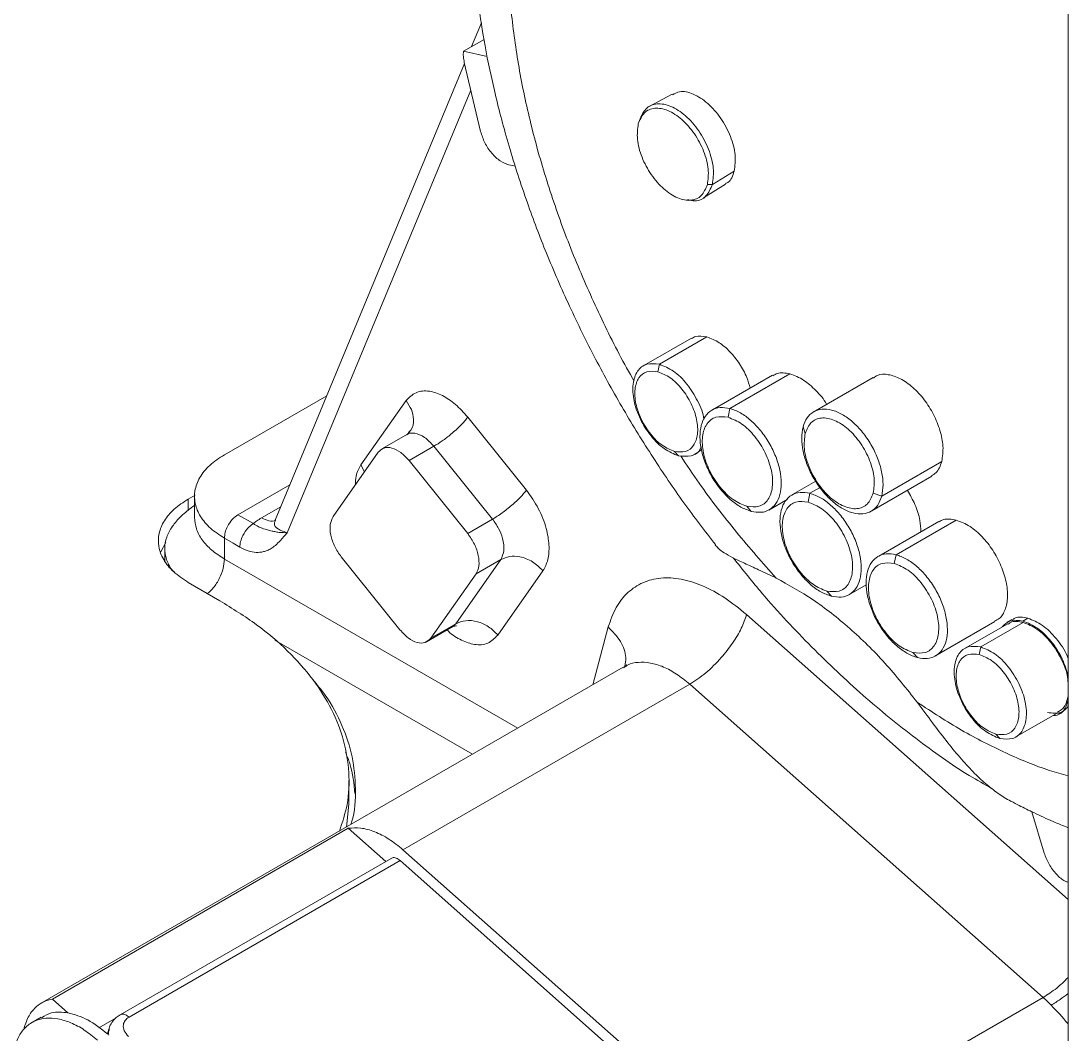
# Model space of a CAD drawing. Header units: millimetres. Extents: x 169 to 14583, y -399 to 10804.
# Drawn here: x 1877.9 to 2041.9, y 7714 to 7872.7 of the extents above; entities that cross this region are included whole.
import ezdxf

# ---------------------------------------------------------------- set-up
doc = ezdxf.new("R2010")
doc.units = ezdxf.units.MM
doc.header["$LTSCALE"] = 35

msp = doc.modelspace()

# ---------------------------------------------------------------- linework, layer by layer
at = {"color": 7, "linetype": 'Continuous', "lineweight": 18}
for p, q in [((2041.877, 7290.161), (2041.877, 8375.283)), ((1950.028, 7872.411), (1948.481, 7868.678)), ((1950.445, 7869.811), (1947.219, 7867.949)), ((1947.219, 7867.949), (1950.955, 7867.152)), ((1947.397, 7866.06), (1917.748, 7794.518)), ((1947.362, 7866.206), (1949.914, 7855.388)), ((1919.651, 7792.543), (1948.384, 7861.875)), ((1979.891, 7861.24), (1976.308, 7859.313)), ((1974.599, 7856.584), (1974.801, 7857.128)), ((1975.288, 7858.293), (1975.061, 7857.69)), ((1954.349, 7850.161), (1955.383, 7849.941)), ((1989.615, 7849.191), (1986.198, 7847.097)), ((1984.804, 7844.985), (1988.262, 7847.122)), ((1986.198, 7847.097), (1985.41, 7847.069)), ((1981.811, 7844.677), (1982.404, 7844.576)), ((1982.913, 7823.025), (1975.488, 7818.739)), ((1977.906, 7818.925), (1985.331, 7823.211)), ((1977.676, 7817.749), (1977.906, 7818.925)), ((1995.616, 7817.221), (1986.211, 7811.792)), ((1988.932, 7812), (1998.336, 7817.43)), ((2011.36, 7816.866), (2001.955, 7811.437)), ((1909.805, 7804.758), (1925.824, 7814.005)), ((1938.243, 7813.234), (1931.172, 7803.173)), ((1988.663, 7810.629), (1988.932, 7812)), ((1957.088, 7799.22), (1947.902, 7810.647)), ((1938.468, 7807.976), (1934.578, 7805.731)), ((1938.481, 7807.956), (1938.361, 7807.86)), ((1938.627, 7808.254), (1938.78, 7808.41)), ((2000.393, 7809.117), (2000.727, 7808.101)), ((1933.88, 7805.139), (1926.809, 7795.078)), ((1942.599, 7806.09), (1938.71, 7803.845)), ((1951.785, 7794.664), (1942.599, 7806.09)), ((1980.893, 7804.599), (1980.275, 7805.285)), ((1983.311, 7804.785), (1984.497, 7805.469)), ((1931.172, 7803.173), (1931.744, 7802.099)), ((1947.895, 7792.418), (1938.71, 7803.845)), ((2012.705, 7798.281), (2022.109, 7803.71)), ((2011.142, 7795.961), (2020.547, 7801.39)), ((1920.043, 7800.055), (1911.926, 7795.369)), ((2002.381, 7800.61), (1998.741, 7798.508)), ((1905.207, 7798.429), (1904.148, 7797.817)), ((1905.118, 7798.226), (1905.118, 7794.96)), ((2001.192, 7797.346), (2001.461, 7798.717)), ((2001.461, 7798.717), (2003.052, 7799.636)), ((2011.38, 7798.725), (2012.705, 7798.281)), ((1904.148, 7797.817), (1904.148, 7796.061)), ((1905.118, 7796.828), (1904.855, 7796.65)), ((1918.617, 7796.615), (1915.606, 7794.877)), ((1992.292, 7795.884), (1991.57, 7796.684)), ((1995.012, 7796.093), (1997.895, 7797.757)), ((1911.926, 7795.369), (1914.345, 7793.973)), ((1917.736, 7794.489), (1917.763, 7794.469)), ((1951.785, 7794.664), (1947.895, 7792.418)), ((2021.633, 7794.323), (2012.229, 7788.894)), ((2014.949, 7789.103), (2024.354, 7794.532)), ((1909.805, 7791.695), (1909.805, 7788.429)), ((1900.625, 7791.02), (1899.849, 7789.556)), ((1900.461, 7790.068), (1900.461, 7788.138)), ((1909.805, 7788.429), (1955.717, 7761.924)), ((1928.103, 7788.754), (1937.289, 7777.327)), ((1946.008, 7778.279), (1953.079, 7788.339)), ((1953.079, 7788.339), (1949.19, 7786.094)), ((2014.68, 7787.731), (2014.949, 7789.103)), ((1952.605, 7776.511), (1959.676, 7786.572)), ((1942.119, 7776.033), (1949.19, 7786.094)), ((1904.148, 7784.755), (1909.098, 7781.897)), ((2004.821, 7782.601), (2004.1, 7783.401)), ((2007.541, 7782.81), (2010.296, 7784.4)), ((2041.877, 7735.109), (1991.553, 7779.732)), ((2021.029, 7773.195), (2030.434, 7778.625)), ((2028.211, 7774.652), (2034.858, 7778.489)), ((2033.095, 7778.97), (2032.317, 7778.521)), ((2035.589, 7779.162), (2034.811, 7778.713)), ((1941.42, 7775.442), (1945.309, 7777.687)), ((1946.008, 7778.279), (1942.119, 7776.033)), ((1945.296, 7777.707), (1946.008, 7778.279)), ((1967.468, 7768.708), (1969.903, 7777.796)), ((2032.44, 7778.303), (2025.793, 7774.466)), ((1917.696, 7775.709), (1948.645, 7757.842)), ((2018.309, 7772.987), (2017.588, 7773.787)), ((2027.981, 7773.476), (2028.211, 7774.652)), ((1972.248, 7771.468), (1881.031, 7718.809)), ((1972.284, 7771.407), (1972.441, 7771.509)), ((1982.652, 7768.819), (1937.751, 7742.898)), ((1982.652, 7768.819), (2037.976, 7719.763)), ((2041.877, 7765.579), (2041.769, 7765.104)), ((2033.616, 7760.512), (2040.262, 7764.349)), ((2040.385, 7764.131), (2041.162, 7764.58)), ((2031.197, 7760.326), (2030.579, 7761.012)), ((1929.307, 7750.057), (1929.307, 7753.731)), ((1929.307, 7750.057), (1928.896, 7746.441)), ((2036.222, 7748.847), (2038.144, 7742.378)), ((1882.884, 7719.517), (1929.199, 7746.254)), ((1929.199, 7746.254), (1935.061, 7741.056)), ((1993.075, 7693.842), (1937.751, 7742.898)), ((1935.906, 7741.544), (1893.48, 7717.051)), ((1937.293, 7741.19), (1894.867, 7716.698)), ((1992.617, 7692.134), (1937.293, 7741.19)), ((1882.884, 7719.517), (1885.314, 7717.362)), ((1993.075, 7693.842), (2037.976, 7719.763)), ((1881.136, 7716.677), (1879.51, 7715.738)), ((1892.84, 7716.584), (1890.135, 7715.023)), ((1891.72, 7714.81), (1891.516, 7714.046))]:
    msp.add_line(p, q, dxfattribs=at)
at = {"color": 7, "linetype": 'Continuous', "lineweight": 18, "flags": 128}
msp.add_lwpolyline([(1909.805, 7791.695), (1911.16, 7790.913), (1912.224, 7790.298)], dxfattribs=at)
at = {"color": 7, "linetype": 'Continuous', "lineweight": 18}
for points, knots in [([(1954.18, 7886.81), (1954.194, 7884.028), (1954.222, 7878.504), (1955.132, 7869.834), (1956.657, 7861.052), (1958.841, 7852.161), (1961.653, 7843.217), (1965.059, 7834.264), (1969.097, 7825.433), (1972.098, 7819.422), (1973.865, 7816.466), (1973.958, 7816.311)], [0, 0, 0, 0, 0.1279083, 0.2539709, 0.378054, 0.5010446, 0.6241222, 0.7471229, 0.870203, 0.9931917, 1, 1, 1, 1]), ([(1948.815, 7881.926), (1948.825, 7881.801), (1948.987, 7879.693), (1949.516, 7875.332), (1950.583, 7868.59), (1952.166, 7861.104), (1954.341, 7852.893), (1957.041, 7844.532), (1960.223, 7836.143), (1963.783, 7827.956), (1967.821, 7819.771), (1972.203, 7811.852), (1976.837, 7804.345), (1981.62, 7797.248), (1985.015, 7792.844), (1986.683, 7790.68)], [0, 0, 0, 0, 0.0041062, 0.0695558, 0.1421176, 0.2217858, 0.3085012, 0.4022617, 0.4857909, 0.5742215, 0.6637587, 0.7511563, 0.83644, 0.9196339, 1, 1, 1, 1]), ([(1947.219, 7867.949), (1947.205, 7867.676), (1947.179, 7867.129), (1947.301, 7866.514), (1947.362, 7866.206)], [0, 0, 0, 0, 0.4993818, 1, 1, 1, 1]), ([(1979.96, 7861.111), (1980.311, 7861.321), (1981.196, 7861.851), (1983.207, 7861.377), (1985.507, 7859.926), (1987.599, 7857.524), (1989.134, 7854.646), (1989.933, 7851.629), (1989.721, 7850.004), (1989.615, 7849.191)], [0, 0, 0, 0, 0.0986557, 0.2488776, 0.3991022, 0.5493241, 0.6995487, 0.8497484, 1, 1, 1, 1]), ([(1985.41, 7847.069), (1985.512, 7847.852), (1985.716, 7849.416), (1984.948, 7852.32), (1983.468, 7855.093), (1981.46, 7857.395), (1979.224, 7858.828), (1977.12, 7859.209), (1975.405, 7858.491), (1974.868, 7857.22), (1974.599, 7856.584)], [0, 0, 0, 0, 0.124997, 0.2499976, 0.3749954, 0.4999961, 0.6249939, 0.7499947, 0.8749591, 1, 1, 1, 1]), ([(1974.599, 7856.584), (1974.497, 7855.802), (1974.294, 7854.237), (1975.061, 7851.334), (1976.541, 7848.56), (1978.549, 7846.258), (1980.785, 7844.825), (1982.889, 7844.444), (1984.604, 7845.162), (1985.141, 7846.434), (1985.41, 7847.069)], [0, 0, 0, 0, 0.124997, 0.2499976, 0.3749954, 0.4999961, 0.6249939, 0.7499947, 0.8749591, 1, 1, 1, 1]), ([(1949.914, 7855.388), (1950.105, 7854.787), (1950.487, 7853.585), (1951.614, 7851.926), (1952.976, 7850.652), (1953.891, 7850.325), (1954.349, 7850.161)], [0, 0, 0, 0, 0.249988, 0.4999878, 0.7498732, 1, 1, 1, 1]), ([(1989.615, 7849.191), (1989.377, 7848.464), (1989.08, 7847.558), (1988.349, 7847.283), (1988.205, 7847.229)], [0, 0, 0, 0, 0.8028263, 1, 1, 1, 1]), ([(1982.367, 7844.721), (1982.744, 7844.627), (1983.862, 7844.349), (1985.346, 7845.113), (1985.914, 7846.436), (1986.198, 7847.097)], [0, 0, 0, 0, 0.2027836, 0.6013918, 1, 1, 1, 1]), ([(1985.331, 7823.211), (1984.703, 7823.324), (1983.8, 7823.487), (1983.155, 7823.07), (1982.959, 7822.944)], [0, 0, 0, 0, 0.6960302, 1, 1, 1, 1]), ([(1992.101, 7815.192), (1991.947, 7815.745), (1991.587, 7817.043), (1990.476, 7819.051), (1988.985, 7820.944), (1987.195, 7822.498), (1985.977, 7822.964), (1985.331, 7823.211)], [0, 0, 0, 0, 0.15282217, 0.35809907, 0.56337598, 0.76865288, 1, 1, 1, 1]), ([(1977.676, 7817.749), (1977.075, 7817.815), (1975.875, 7817.947), (1974.588, 7816.93), (1973.972, 7815.137), (1974.101, 7812.79), (1974.992, 7810.245), (1976.47, 7807.905), (1978.353, 7806.06), (1979.634, 7805.543), (1980.275, 7805.285)], [0, 0, 0, 0, 0.125051, 0.2500067, 0.3750076, 0.5000048, 0.6250057, 0.7500029, 0.8750037, 1, 1, 1, 1]), ([(1980.275, 7805.285), (1980.876, 7805.219), (1982.076, 7805.087), (1983.363, 7806.104), (1983.979, 7807.897), (1983.85, 7810.244), (1982.959, 7812.79), (1981.481, 7815.129), (1979.598, 7816.974), (1978.317, 7817.491), (1977.676, 7817.749)], [0, 0, 0, 0, 0.12505099, 0.25000665, 0.37500758, 0.5000048, 0.62500573, 0.75000294, 0.87500367, 1, 1, 1, 1]), ([(1984.86, 7810.271), (1984.859, 7810.293), (1984.809, 7811.191), (1983.921, 7813.254), (1982.295, 7815.904), (1980.112, 7818.044), (1978.642, 7818.631), (1977.906, 7818.925)], [0, 0, 0, 0, 0.00623, 0.2546725, 0.503115, 0.7515575, 1, 1, 1, 1]), ([(1998.336, 7817.43), (1997.63, 7817.557), (1996.614, 7817.74), (1995.888, 7817.272), (1995.668, 7817.129)], [0, 0, 0, 0, 0.6960292, 1, 1, 1, 1]), ([(2004.086, 7812.667), (2004.082, 7812.676), (2003.648, 7813.492), (2002.412, 7814.862), (2000.443, 7816.633), (1999.066, 7817.154), (1998.336, 7817.43)], [0, 0, 0, 0, 0.0034429, 0.3221372, 0.6408315, 1, 1, 1, 1]), ([(2022.109, 7803.71), (2022.224, 7804.484), (2022.441, 7805.945), (2021.911, 7808.566), (2020.892, 7811.095), (2019.401, 7813.451), (2017.594, 7815.4), (2015.627, 7816.776), (2013.714, 7817.4), (2012.239, 7817.401), (2011.613, 7816.927), (2011.414, 7816.776)], [0, 0, 0, 0, 0.1310939, 0.2474149, 0.363736, 0.4800571, 0.5963781, 0.7126992, 0.8290203, 0.9453413, 1, 1, 1, 1]), ([(1947.902, 7810.647), (1947.274, 7811.346), (1946.017, 7812.746), (1943.911, 7814.135), (1941.754, 7814.858), (1939.684, 7814.694), (1938.723, 7813.721), (1938.243, 7813.234)], [0, 0, 0, 0, 0.1867533, 0.3735952, 0.5603225, 0.7801874, 1, 1, 1, 1]), ([(1938.78, 7808.41), (1938.851, 7808.476), (1939.343, 7808.942), (1939.466, 7810.209), (1939.185, 7811.841), (1938.557, 7812.77), (1938.243, 7813.234)], [0, 0, 0, 0, 0.0609201, 0.425428, 0.712714, 1, 1, 1, 1]), ([(1947.902, 7810.647), (1947.576, 7810.239), (1946.924, 7809.424), (1945.396, 7808.051), (1943.884, 7806.884), (1943.027, 7806.355), (1942.599, 7806.09)], [0, 0, 0, 0, 0.279619, 0.5592379, 0.779619, 1, 1, 1, 1]), ([(1988.663, 7810.629), (1987.991, 7810.703), (1986.647, 7810.851), (1985.208, 7809.712), (1984.519, 7807.707), (1984.663, 7805.081), (1985.66, 7802.233), (1987.313, 7799.615), (1989.421, 7797.551), (1990.854, 7796.973), (1991.57, 7796.684)], [0, 0, 0, 0, 0.1250456, 0.2500059, 0.3750068, 0.5000043, 0.6250051, 0.7500026, 0.8750033, 1, 1, 1, 1]), ([(1991.57, 7796.684), (1992.242, 7796.61), (1993.586, 7796.462), (1995.025, 7797.601), (1995.715, 7799.606), (1995.57, 7802.232), (1994.573, 7805.08), (1992.92, 7807.698), (1990.813, 7809.762), (1989.38, 7810.34), (1988.663, 7810.629)], [0, 0, 0, 0, 0.1250456, 0.2500059, 0.3750068, 0.5000043, 0.6250051, 0.7500026, 0.8750033, 1, 1, 1, 1]), ([(2011.38, 7798.725), (2011.481, 7799.496), (2011.682, 7801.038), (2010.924, 7803.899), (2009.467, 7806.632), (2007.488, 7808.9), (2005.285, 7810.312), (2003.211, 7810.688), (2001.522, 7809.979), (2000.992, 7808.727), (2000.727, 7808.101)], [0, 0, 0, 0, 0.1250456, 0.2500059, 0.3750068, 0.5000043, 0.6250051, 0.7500026, 0.8750033, 1, 1, 1, 1]), ([(1938.798, 7808.318), (1938.765, 7808.273), (1938.67, 7808.143), (1938.46, 7808.002), (1938.322, 7807.91)], [0, 0, 0, 0, 0.3450891, 1, 1, 1, 1]), ([(1942.599, 7806.09), (1942.115, 7806.605), (1941.146, 7807.635), (1939.691, 7808.167), (1938.782, 7808.209), (1938.503, 7807.975), (1938.481, 7807.956)], [0, 0, 0, 0, 0.34995882, 0.69991764, 0.97573689, 1, 1, 1, 1]), ([(2000.727, 7808.101), (2000.627, 7807.33), (2000.426, 7805.788), (2001.183, 7802.927), (2002.641, 7800.194), (2004.62, 7797.926), (2006.823, 7796.514), (2008.897, 7796.138), (2010.586, 7796.847), (2011.116, 7798.099), (2011.38, 7798.725)], [0, 0, 0, 0, 0.1250456, 0.2500059, 0.3750068, 0.5000043, 0.6250051, 0.7500026, 0.8750033, 1, 1, 1, 1]), ([(1909.805, 7791.695), (1909.028, 7792.204), (1907.475, 7793.223), (1905.949, 7795.076), (1905.115, 7797.058), (1905.058, 7799.136), (1905.826, 7801.194), (1907.372, 7803.152), (1908.994, 7804.223), (1909.805, 7804.758)], [0, 0, 0, 0, 0.14001211, 0.28002423, 0.42003634, 0.56004845, 0.70669897, 0.85334948, 1, 1, 1, 1]), ([(1938.71, 7803.845), (1938.282, 7804.305), (1937.426, 7805.224), (1936.005, 7805.909), (1934.716, 7805.95), (1934.159, 7805.41), (1933.88, 7805.139)], [0, 0, 0, 0, 0.249988, 0.4999878, 0.7498732, 1, 1, 1, 1]), ([(1980.893, 7804.599), (1981.57, 7804.535), (1982.925, 7804.405), (1984.138, 7805.101), (1984.389, 7805.896), (1984.423, 7806.003)], [0, 0, 0, 0, 0.46384157, 0.92768313, 1, 1, 1, 1]), ([(1981.236, 7804.599), (1982.195, 7803.155), (1984.951, 7799), (1989.926, 7792.531), (1994.085, 7787.808), (1996.165, 7785.446)], [0, 0, 0, 0, 0.21029787, 0.60498796, 1, 1, 1, 1]), ([(1931.172, 7803.173), (1930.859, 7802.63), (1930.365, 7801.772), (1930.329, 7800.526), (1930.316, 7800.067)], [0, 0, 0, 0, 0.6323981, 1, 1, 1, 1]), ([(2020.493, 7801.48), (2020.743, 7801.613), (2021.524, 7802.028), (2021.872, 7803.029), (2022.109, 7803.71)], [0, 0, 0, 0, 0.3198983, 1, 1, 1, 1]), ([(1959.676, 7786.572), (1959.968, 7787.129), (1960.552, 7788.243), (1960.702, 7790.588), (1960.249, 7793.341), (1959.072, 7796.41), (1957.749, 7798.283), (1957.088, 7799.22)], [0, 0, 0, 0, 0.1867533, 0.3735952, 0.5603225, 0.7801874, 1, 1, 1, 1]), ([(2018.85, 7792.716), (2018.82, 7793.296), (2018.751, 7794.647), (2018.012, 7796.944), (2017.138, 7798.461), (2016.723, 7799.182)], [0, 0, 0, 0, 0.282623, 0.65899, 1, 1, 1, 1]), ([(1904.148, 7797.817), (1903.371, 7797.308), (1901.818, 7796.289), (1900.292, 7794.436), (1899.458, 7792.454), (1899.401, 7790.376), (1900.17, 7788.318), (1901.715, 7786.36), (1903.337, 7785.29), (1904.148, 7784.755)], [0, 0, 0, 0, 0.1400121, 0.2800242, 0.4200363, 0.5600485, 0.706699, 0.8533495, 1, 1, 1, 1]), ([(1904.855, 7796.65), (1904.226, 7796.155), (1902.951, 7795.153), (1901.567, 7793.542), (1900.679, 7791.852), (1900.36, 7790.116), (1900.669, 7788.409), (1901.247, 7787.104), (1901.887, 7786.448), (1902.043, 7786.288)], [0, 0, 0, 0, 0.1523613, 0.3092046, 0.4702276, 0.6292701, 0.7884679, 0.9483211, 1, 1, 1, 1]), ([(2001.192, 7797.346), (2000.52, 7797.42), (1999.177, 7797.568), (1997.737, 7796.429), (1997.048, 7794.424), (1997.193, 7791.798), (1998.189, 7788.95), (1999.842, 7786.332), (2001.95, 7784.268), (2003.383, 7783.69), (2004.1, 7783.401)], [0, 0, 0, 0, 0.1250456, 0.2500059, 0.3750068, 0.5000043, 0.6250051, 0.7500026, 0.8750033, 1, 1, 1, 1]), ([(2004.1, 7783.401), (2004.772, 7783.327), (2006.115, 7783.179), (2007.555, 7784.318), (2008.244, 7786.323), (2008.099, 7788.949), (2007.103, 7791.797), (2005.449, 7794.415), (2003.342, 7796.479), (2001.909, 7797.057), (2001.192, 7797.346)], [0, 0, 0, 0, 0.1250456, 0.2500059, 0.3750068, 0.5000043, 0.6250051, 0.7500026, 0.8750033, 1, 1, 1, 1]), ([(1909.805, 7788.429), (1909.106, 7788.881), (1907.708, 7789.784), (1906.254, 7791.406), (1905.297, 7793.143), (1905.179, 7794.351), (1905.12, 7794.953)], [0, 0, 0, 0, 0.2502535, 0.500507, 0.75076051, 1, 1, 1, 1]), ([(1911.926, 7795.369), (1911.615, 7795.143), (1910.992, 7794.692), (1910.295, 7793.633), (1909.879, 7792.585), (1909.829, 7791.992), (1909.805, 7791.695)], [0, 0, 0, 0, 0.279619, 0.5592379, 0.779619, 1, 1, 1, 1]), ([(1915.606, 7794.877), (1915.349, 7794.719), (1914.888, 7794.436), (1914.512, 7794.115), (1914.345, 7793.973)], [0, 0, 0, 0, 0.5585203, 1, 1, 1, 1]), ([(1915.606, 7794.877), (1915.998, 7794.701), (1916.782, 7794.349), (1917.555, 7794.331), (1917.841, 7794.514), (1917.856, 7794.524)], [0, 0, 0, 0, 0.4865278, 0.9730555, 1, 1, 1, 1]), ([(1926.809, 7795.078), (1926.625, 7794.69), (1926.257, 7793.914), (1926.374, 7792.206), (1926.983, 7790.366), (1927.73, 7789.291), (1928.103, 7788.754)], [0, 0, 0, 0, 0.249988, 0.4999878, 0.7498732, 1, 1, 1, 1]), ([(2024.354, 7794.532), (2023.647, 7794.659), (2022.632, 7794.843), (2021.905, 7794.374), (2021.685, 7794.231)], [0, 0, 0, 0, 0.6960292, 1, 1, 1, 1]), ([(1914.345, 7793.973), (1914.045, 7793.756), (1913.419, 7793.305), (1912.708, 7792.232), (1912.294, 7791.168), (1912.247, 7790.581), (1912.224, 7790.298)], [0, 0, 0, 0, 0.2702614, 0.5624295, 0.7897365, 1, 1, 1, 1]), ([(1914.345, 7793.973), (1914.599, 7793.802), (1915.088, 7793.473), (1915.909, 7793.136), (1916.455, 7793.029), (1916.888, 7792.908), (1917.278, 7792.808), (1917.812, 7792.683), (1918.578, 7792.562), (1919.263, 7792.55), (1919.651, 7792.543)], [0, 0, 0, 0, 0.1032289, 0.1987095, 0.3894989, 0.4735578, 0.5855318, 0.7182451, 0.840286, 1, 1, 1, 1]), ([(1919.651, 7792.543), (1919.122, 7792.718), (1918.083, 7793.06), (1917.479, 7793.798), (1917.736, 7794.326), (1917.817, 7794.491)], [0, 0, 0, 0, 0.4164495, 0.8175776, 1, 1, 1, 1]), ([(1953.079, 7788.339), (1953.28, 7788.78), (1953.684, 7789.662), (1953.445, 7791.509), (1952.782, 7793.258), (1952.117, 7794.195), (1951.785, 7794.664)], [0, 0, 0, 0, 0.279619, 0.5592379, 0.779619, 1, 1, 1, 1]), ([(2030.382, 7778.716), (2030.63, 7778.825), (2031.367, 7779.148), (2032.103, 7780.458), (2032.496, 7782.446), (2032.267, 7784.847), (2031.464, 7787.388), (2030.153, 7789.85), (2028.461, 7791.983), (2026.451, 7793.73), (2025.08, 7794.254), (2024.354, 7794.532)], [0, 0, 0, 0, 0.0588102, 0.1746204, 0.2904307, 0.4062409, 0.5220511, 0.6378614, 0.7536716, 0.8694818, 1, 1, 1, 1]), ([(1912.224, 7790.298), (1912.655, 7790.081), (1913.529, 7789.641), (1914.795, 7789.419), (1915.779, 7789.509), (1916.536, 7789.763), (1917.155, 7790.083), (1917.857, 7790.603), (1918.706, 7791.434), (1919.301, 7792.133), (1919.651, 7792.543)], [0, 0, 0, 0, 0.1319449, 0.2676326, 0.4066822, 0.4791472, 0.563175, 0.6680454, 0.8053361, 1, 1, 1, 1]), ([(1949.19, 7786.094), (1949.374, 7786.482), (1949.742, 7787.258), (1949.625, 7788.966), (1949.016, 7790.807), (1948.269, 7791.881), (1947.895, 7792.418)], [0, 0, 0, 0, 0.249988, 0.4999878, 0.7498732, 1, 1, 1, 1]), ([(1996.165, 7785.446), (1995.235, 7785.893), (1993.494, 7786.731), (1991.216, 7787.758), (1989.385, 7788.629), (1988.02, 7789.385), (1987.089, 7790.045), (1986.795, 7790.464), (1986.657, 7790.66)], [0, 0, 0, 0, 0.2077855, 0.3891545, 0.5644847, 0.7279963, 0.8730667, 1, 1, 1, 1]), ([(1907.179, 7783.005), (1907.496, 7783.303), (1908.199, 7783.966), (1909.055, 7785.371), (1909.684, 7786.96), (1909.765, 7787.939), (1909.805, 7788.429)], [0, 0, 0, 0, 0.2144737, 0.4763158, 0.7381579, 1, 1, 1, 1]), ([(1959.676, 7786.572), (1959.16, 7787.092), (1958.128, 7788.133), (1956.175, 7788.838), (1954.409, 7788.913), (1953.522, 7788.531), (1953.079, 7788.339)], [0, 0, 0, 0, 0.27961896, 0.55923791, 0.77961895, 1, 1, 1, 1]), ([(1989.475, 7788.606), (1990.971, 7786.728), (1994.893, 7781.808), (2001.696, 7774.581), (2009.732, 7766.943), (2018.008, 7760.235), (2024.804, 7755.363), (2028.814, 7753.113), (2030.015, 7752.44)], [0, 0, 0, 0, 0.12233315, 0.32047811, 0.51885683, 0.7172228, 0.91536255, 1, 1, 1, 1]), ([(2014.68, 7787.731), (2014.008, 7787.805), (2012.665, 7787.953), (2011.225, 7786.815), (2010.536, 7784.809), (2010.681, 7782.184), (2011.677, 7779.335), (2013.331, 7776.718), (2015.438, 7774.653), (2016.871, 7774.075), (2017.588, 7773.787)], [0, 0, 0, 0, 0.1250456, 0.2500059, 0.3750068, 0.5000043, 0.6250051, 0.7500026, 0.8750033, 1, 1, 1, 1]), ([(2017.588, 7773.787), (2018.26, 7773.713), (2019.603, 7773.565), (2021.043, 7774.703), (2021.732, 7776.709), (2021.587, 7779.334), (2020.591, 7782.183), (2018.937, 7784.8), (2016.83, 7786.865), (2015.397, 7787.442), (2014.68, 7787.731)], [0, 0, 0, 0, 0.1250456, 0.2500059, 0.3750068, 0.5000043, 0.6250051, 0.7500026, 0.8750033, 1, 1, 1, 1]), ([(1969.903, 7777.796), (1970.268, 7778.854), (1971, 7780.971), (1972.887, 7783.281), (1975.252, 7784.864), (1978.08, 7785.588), (1981.262, 7785.401), (1984.656, 7784.332), (1988.149, 7782.504), (1990.418, 7780.656), (1991.553, 7779.732)], [0, 0, 0, 0, 0.1250414, 0.2500443, 0.375027, 0.5000032, 0.624989, 0.7499892, 0.874995, 1, 1, 1, 1]), ([(1996.165, 7785.446), (1998.1, 7784.386), (2001.984, 7782.26), (2007.733, 7777.675), (2013.28, 7772.318), (2016.615, 7768.091), (2018.277, 7765.985)], [0, 0, 0, 0, 0.2491366, 0.4999882, 0.75082626, 1, 1, 1, 1]), ([(1909.098, 7781.897), (1911.067, 7780.675), (1915.006, 7778.229), (1919.846, 7774.056), (1923.802, 7769.594), (1926.74, 7764.873), (1928.643, 7759.978), (1929.432, 7754.988), (1929.275, 7750.224), (1928.271, 7747.2), (1927.811, 7745.815)], [0, 0, 0, 0, 0.1274793, 0.2549587, 0.382438, 0.5099174, 0.6373967, 0.7648761, 0.8923554, 1, 1, 1, 1]), ([(1991.553, 7779.732), (1991.315, 7779.03), (1990.84, 7777.628), (1989.421, 7775.258), (1987.523, 7772.824), (1985.158, 7770.467), (1983.487, 7769.368), (1982.652, 7768.819)], [0, 0, 0, 0, 0.1867813, 0.3735626, 0.5603439, 0.780172, 1, 1, 1, 1]), ([(2034.811, 7778.713), (2034.083, 7778.813), (2032.763, 7778.996), (2031.932, 7778.167), (2031.559, 7777.795)], [0, 0, 0, 0, 0.5508789, 1, 1, 1, 1]), ([(2034.858, 7778.489), (2034.13, 7778.633), (2033.211, 7778.815), (2032.625, 7778.308), (2032.503, 7778.203)], [0, 0, 0, 0, 0.7919269, 1, 1, 1, 1]), ([(2033.163, 7778.863), (2033.289, 7778.971), (2033.894, 7779.49), (2034.84, 7779.307), (2035.589, 7779.162)], [0, 0, 0, 0, 0.2078107, 1, 1, 1, 1]), ([(2041.877, 7770.144), (2041.615, 7771.036), (2041.062, 7772.917), (2039.308, 7775.61), (2037.092, 7777.794), (2035.571, 7778.406), (2034.811, 7778.713)], [0, 0, 0, 0, 0.2311467, 0.4874296, 0.7437186, 1, 1, 1, 1]), ([(2041.877, 7768.715), (2041.871, 7769.104), (2041.852, 7770.356), (2040.905, 7772.806), (2039.237, 7775.471), (2037.065, 7777.607), (2035.594, 7778.195), (2034.858, 7778.489)], [0, 0, 0, 0, 0.1011987, 0.325899, 0.5505994, 0.7752997, 1, 1, 1, 1]), ([(2035.589, 7779.162), (2036.352, 7778.856), (2037.878, 7778.245), (2040.052, 7776.052), (2041.459, 7774.088), (2041.832, 7772.969), (2041.877, 7772.831)], [0, 0, 0, 0, 0.3184655, 0.6368988, 0.9553446, 1, 1, 1, 1]), ([(1937.289, 7777.327), (1937.717, 7776.868), (1938.573, 7775.949), (1939.993, 7775.263), (1941.283, 7775.222), (1941.84, 7775.763), (1942.119, 7776.033)], [0, 0, 0, 0, 0.24998802, 0.49998783, 0.74987317, 1, 1, 1, 1]), ([(1944.672, 7777.319), (1944.737, 7777.251), (1945.44, 7776.515), (1946.946, 7775.639), (1949.091, 7774.877), (1951.165, 7775.054), (1952.125, 7776.025), (1952.605, 7776.511)], [0, 0, 0, 0, 0.0228236, 0.2473281, 0.4716948, 0.7358788, 1, 1, 1, 1]), ([(1945.455, 7777.753), (1945.47, 7777.765), (1945.623, 7777.883), (1945.956, 7777.966), (1946.178, 7777.95), (1946.133, 7777.96), (1946.128, 7777.961)], [0, 0, 0, 0, 0.0561125, 0.5586615, 0.947622, 1, 1, 1, 1]), ([(1972.502, 7771.634), (1972.575, 7772.085), (1972.779, 7773.339), (1971.993, 7775.566), (1970.599, 7777.053), (1969.903, 7777.796)], [0, 0, 0, 0, 0.2187312, 0.6093656, 1, 1, 1, 1]), ([(2027.981, 7773.476), (2027.38, 7773.543), (2026.179, 7773.675), (2024.892, 7772.657), (2024.276, 7770.865), (2024.406, 7768.518), (2025.296, 7765.972), (2026.774, 7763.632), (2028.658, 7761.787), (2029.939, 7761.27), (2030.579, 7761.012)], [0, 0, 0, 0, 0.125051, 0.2500067, 0.3750076, 0.5000048, 0.6250057, 0.7500029, 0.8750037, 1, 1, 1, 1]), ([(2030.579, 7761.012), (2031.18, 7760.946), (2032.381, 7760.814), (2033.667, 7761.831), (2034.284, 7763.624), (2034.154, 7765.971), (2033.263, 7768.517), (2031.786, 7770.857), (2029.902, 7772.701), (2028.621, 7773.218), (2027.981, 7773.476)], [0, 0, 0, 0, 0.125051, 0.2500067, 0.3750076, 0.5000048, 0.6250057, 0.7500029, 0.8750037, 1, 1, 1, 1]), ([(1972.772, 7771.857), (1972.775, 7771.86), (1972.797, 7771.899), (1972.691, 7771.745), (1972.503, 7771.627), (1972.404, 7771.565)], [0, 0, 0, 0, 0.0471854, 0.501152, 1, 1, 1, 1]), ([(1972.441, 7771.509), (1972.595, 7771.619), (1973.213, 7772.057), (1974.582, 7772.308), (1976.472, 7772.234), (1978.513, 7771.593), (1980.61, 7770.489), (1981.971, 7769.376), (1982.652, 7768.819)], [0, 0, 0, 0, 0.0623479, 0.2498783, 0.4374087, 0.6249392, 0.8124696, 1, 1, 1, 1]), ([(1929.572, 7746.832), (1929.617, 7746.959), (1930.271, 7748.812), (1930.418, 7752.392), (1929.984, 7757.469), (1928.335, 7762.371), (1926.241, 7766.429), (1924.314, 7768.732), (1923.64, 7769.539)], [0, 0, 0, 0, 0.0167495, 0.243465, 0.4572422, 0.6710195, 0.8847967, 1, 1, 1, 1]), ([(2040.199, 7764.45), (2040.596, 7764.666), (2041.466, 7765.139), (2041.733, 7766.358), (2041.877, 7767.021)], [0, 0, 0, 0, 0.4566848, 1, 1, 1, 1]), ([(2032.947, 7750.496), (2032.928, 7750.504), (2032.239, 7750.808), (2030.898, 7751.719), (2028.927, 7753.232), (2026.918, 7755.144), (2024.857, 7757.411), (2022.746, 7760.005), (2020.55, 7762.918), (2019.068, 7764.917), (2018.277, 7765.985)], [0, 0, 0, 0, 0.0033135, 0.1209815, 0.2431065, 0.3694924, 0.5109732, 0.6626886, 0.8198801, 1, 1, 1, 1]), ([(2018.277, 7765.985), (2020.585, 7764.477), (2025.199, 7761.46), (2032.124, 7757.978), (2037.709, 7755.618), (2040.909, 7754.759), (2041.877, 7754.499)], [0, 0, 0, 0, 0.2913743, 0.5825324, 0.8736019, 1, 1, 1, 1]), ([(2041.877, 7765.274), (2041.517, 7764.916), (2040.698, 7764.104), (2039.397, 7764.287), (2038.669, 7764.389)], [0, 0, 0, 0, 0.4401745, 1, 1, 1, 1]), ([(2039.561, 7763.944), (2039.684, 7763.94), (2040.493, 7763.914), (2041.427, 7764.732), (2041.751, 7765.93), (2041.877, 7766.398)], [0, 0, 0, 0, 0.0983777, 0.6476304, 1, 1, 1, 1]), ([(1928.751, 7758.172), (1929.001, 7757.576), (1929.893, 7755.448), (1930.08, 7753.256), (1930.215, 7751.679)], [0, 0, 0, 0, 0.2802335, 1, 1, 1, 1]), ([(2032.947, 7750.497), (2033.372, 7750.273), (2034.553, 7749.653), (2036.765, 7748.572), (2039.314, 7747.389), (2041.108, 7746.662), (2041.877, 7746.35)], [0, 0, 0, 0, 0.1441403, 0.4007095, 0.7426998, 1, 1, 1, 1]), ([(1937.751, 7742.898), (1937.026, 7743.487), (1935.567, 7744.673), (1933.322, 7745.776), (1931.137, 7746.413), (1929.842, 7746.307), (1929.199, 7746.254)], [0, 0, 0, 0, 0.2481719, 0.4998146, 0.7516103, 1, 1, 1, 1]), ([(2038.144, 7742.378), (2038.372, 7741.775), (2038.827, 7740.571), (2040.024, 7739.012), (2041.117, 7738.037), (2041.722, 7737.858), (2041.877, 7737.811)], [0, 0, 0, 0, 0.2989307, 0.5978755, 0.8966834, 1, 1, 1, 1]), ([(1937.293, 7741.19), (1937.088, 7741.34), (1936.677, 7741.638), (1936.178, 7741.7), (1935.98, 7741.56), (1935.921, 7741.518)], [0, 0, 0, 0, 0.4113074, 0.8226149, 1, 1, 1, 1]), ([(2037.976, 7719.763), (2038.686, 7720.212), (2039.997, 7721.043), (2041.286, 7722.296), (2041.877, 7722.871)], [0, 0, 0, 0, 0.5409368, 1, 1, 1, 1]), ([(1878.445, 7714.999), (1878.673, 7715.661), (1879.129, 7716.984), (1880.244, 7718.298), (1881.501, 7719.162), (1882.423, 7719.398), (1882.884, 7719.517)], [0, 0, 0, 0, 0.2799179, 0.5598359, 0.7799179, 1, 1, 1, 1]), ([(2037.976, 7719.763), (2038.214, 7719.547), (2038.638, 7719.162), (2039.049, 7718.739), (2039.23, 7718.553)], [0, 0, 0, 0, 0.5599808, 1, 1, 1, 1]), ([(2039.23, 7718.553), (2039.702, 7718.839), (2040.564, 7719.361), (2041.469, 7720.061), (2041.877, 7720.378)], [0, 0, 0, 0, 0.54843186, 1, 1, 1, 1]), ([(2039.23, 7718.553), (2040.133, 7717.609), (2041.039, 7716.663), (2041.875, 7715.631), (2041.877, 7715.627)], [0, 0, 0, 0, 0.9966039, 1, 1, 1, 1]), ([(1889.914, 7713.089), (1889.237, 7713.643), (1887.876, 7714.756), (1885.776, 7715.851), (1883.735, 7716.499), (1881.832, 7716.599), (1880.132, 7716.177), (1878.714, 7715.22), (1877.576, 7713.836), (1877.141, 7712.562), (1876.924, 7711.928)], [0, 0, 0, 0, 0.1243718, 0.2499961, 0.3756026, 0.4999958, 0.624365, 0.7499603, 0.8755723, 1, 1, 1, 1]), ([(1885.314, 7717.362), (1884.414, 7717.449), (1882.855, 7717.601), (1881.684, 7716.884), (1881.189, 7716.581)], [0, 0, 0, 0, 0.577407, 1, 1, 1, 1]), ([(1885.314, 7717.362), (1886.344, 7717.079), (1888.403, 7716.515), (1890.495, 7714.857), (1891.541, 7714.028)], [0, 0, 0, 0, 0.5001274, 1, 1, 1, 1]), ([(1893.501, 7717.064), (1893.282, 7716.922), (1892.772, 7716.593), (1892.172, 7715.875), (1891.79, 7715.212), (1891.738, 7714.814), (1891.73, 7714.746)], [0, 0, 0, 0, 0.2572425, 0.5975859, 0.9318219, 1, 1, 1, 1]), ([(1894.867, 7716.698), (1894.684, 7716.834), (1894.317, 7717.106), (1893.823, 7717.21), (1893.604, 7717.084), (1893.516, 7717.034)], [0, 0, 0, 0, 0.374744, 0.749488, 1, 1, 1, 1]), ([(1894.795, 7713.657), (1894.535, 7713.947), (1894.017, 7714.526), (1893.906, 7715.451), (1894.208, 7716.209), (1894.647, 7716.535), (1894.867, 7716.698)], [0, 0, 0, 0, 0.2796532, 0.5592116, 0.779632, 1, 1, 1, 1]), ([(1891.799, 7714.743), (1891.713, 7714.571), (1891.575, 7714.296), (1891.678, 7713.987), (1891.717, 7713.872)], [0, 0, 0, 0, 0.6268992, 1, 1, 1, 1])]:
    msp.add_open_spline(points, degree=3, knots=knots, dxfattribs=at)
for points in [[(1986.198, 7847.097), (1986.308, 7847.921), (1986.528, 7849.569), (1985.707, 7852.631), (1984.156, 7855.561), (1982.033, 7857.979), (1979.676, 7859.504), (1977.46, 7859.89), (1975.645, 7859.146), (1975.083, 7857.8), (1974.801, 7857.128)], [(1977.906, 7818.925), (1977.215, 7819.004), (1975.831, 7819.161), (1974.361, 7817.979), (1973.641, 7815.929), (1973.802, 7813.224), (1974.815, 7810.297), (1976.522, 7807.613), (1978.683, 7805.482), (1980.156, 7804.894), (1980.893, 7804.599)], [(1988.932, 7812), (1988.407, 7812.087), (1987.358, 7812.26), (1986.037, 7811.805), (1985.02, 7810.855), (1984.385, 7809.422), (1984.175, 7807.619), (1984.403, 7805.564), (1985.054, 7803.4), (1986.084, 7801.272), (1987.423, 7799.324), (1988.978, 7797.702), (1990.651, 7796.465), (1991.745, 7796.078), (1992.292, 7795.884)], [(1992.292, 7795.884), (1992.816, 7795.798), (1993.865, 7795.625), (1995.186, 7796.08), (1996.204, 7797.03), (1996.838, 7798.463), (1997.049, 7800.266), (1996.82, 7802.32), (1996.169, 7804.485), (1995.139, 7806.613), (1993.8, 7808.561), (1992.246, 7810.183), (1990.572, 7811.42), (1989.479, 7811.807), (1988.932, 7812)], [(2012.705, 7798.281), (2012.805, 7798.856), (2013.005, 7800.006), (2012.752, 7802.081), (2012.107, 7804.24), (2011.076, 7806.37), (2009.738, 7808.315), (2008.182, 7809.946), (2006.514, 7811.152), (2004.85, 7811.849), (2003.299, 7811.993), (2001.978, 7811.564), (2000.938, 7810.626), (2000.575, 7809.62), (2000.393, 7809.117)], [(2000.393, 7809.117), (2000.293, 7808.542), (2000.093, 7807.392), (2000.345, 7805.316), (2000.99, 7803.157), (2002.022, 7801.028), (2003.36, 7799.082), (2004.916, 7797.451), (2006.583, 7796.246), (2008.248, 7795.549), (2009.798, 7795.405), (2011.12, 7795.834), (2012.159, 7796.772), (2012.523, 7797.778), (2012.705, 7798.281)], [(1957.088, 7799.22), (1956.803, 7798.86), (1956.234, 7798.139), (1954.832, 7796.836), (1953.254, 7795.579), (1952.274, 7794.969), (1951.785, 7794.664)], [(2001.461, 7798.717), (2000.936, 7798.804), (1999.887, 7798.977), (1998.566, 7798.522), (1997.549, 7797.571), (1996.914, 7796.139), (1996.704, 7794.336), (1996.932, 7792.281), (1997.584, 7790.116), (1998.614, 7787.989), (1999.953, 7786.041), (2001.507, 7784.418), (2003.18, 7783.181), (2004.274, 7782.795), (2004.821, 7782.601)], [(2004.821, 7782.601), (2005.345, 7782.515), (2006.394, 7782.342), (2007.715, 7782.796), (2008.733, 7783.747), (2009.367, 7785.18), (2009.578, 7786.983), (2009.35, 7789.037), (2008.698, 7791.202), (2007.668, 7793.329), (2006.329, 7795.277), (2004.775, 7796.9), (2003.101, 7798.137), (2002.008, 7798.524), (2001.461, 7798.717)], [(2014.949, 7789.103), (2014.424, 7789.189), (2013.375, 7789.362), (2012.054, 7788.908), (2011.037, 7787.957), (2010.402, 7786.524), (2010.192, 7784.721), (2010.42, 7782.667), (2011.072, 7780.502), (2012.102, 7778.375), (2013.441, 7776.427), (2014.995, 7774.804), (2016.669, 7773.567), (2017.762, 7773.18), (2018.309, 7772.987)], [(2018.309, 7772.987), (2018.833, 7772.9), (2019.882, 7772.727), (2021.204, 7773.182), (2022.221, 7774.133), (2022.855, 7775.565), (2023.066, 7777.368), (2022.838, 7779.423), (2022.186, 7781.588), (2021.156, 7783.715), (2019.817, 7785.663), (2018.263, 7787.286), (2016.589, 7788.523), (2015.496, 7788.909), (2014.949, 7789.103)], [(1952.605, 7776.511), (1952.151, 7776.979), (1951.242, 7777.916), (1949.412, 7778.703), (1947.536, 7778.909), (1946.517, 7778.489), (1946.008, 7778.279)], [(2028.211, 7774.652), (2027.519, 7774.731), (2026.136, 7774.888), (2024.665, 7773.707), (2023.945, 7771.656), (2024.106, 7768.952), (2025.119, 7766.025), (2026.826, 7763.34), (2028.988, 7761.209), (2030.461, 7760.621), (2031.197, 7760.326)], [(2031.197, 7760.326), (2031.889, 7760.248), (2033.272, 7760.09), (2034.743, 7761.272), (2035.463, 7763.322), (2035.302, 7766.027), (2034.289, 7768.954), (2032.582, 7771.638), (2030.421, 7773.769), (2028.947, 7774.358), (2028.211, 7774.652)]]:
    msp.add_open_spline(points, degree=3, dxfattribs=at)

doc.saveas('drawing.dxf')
